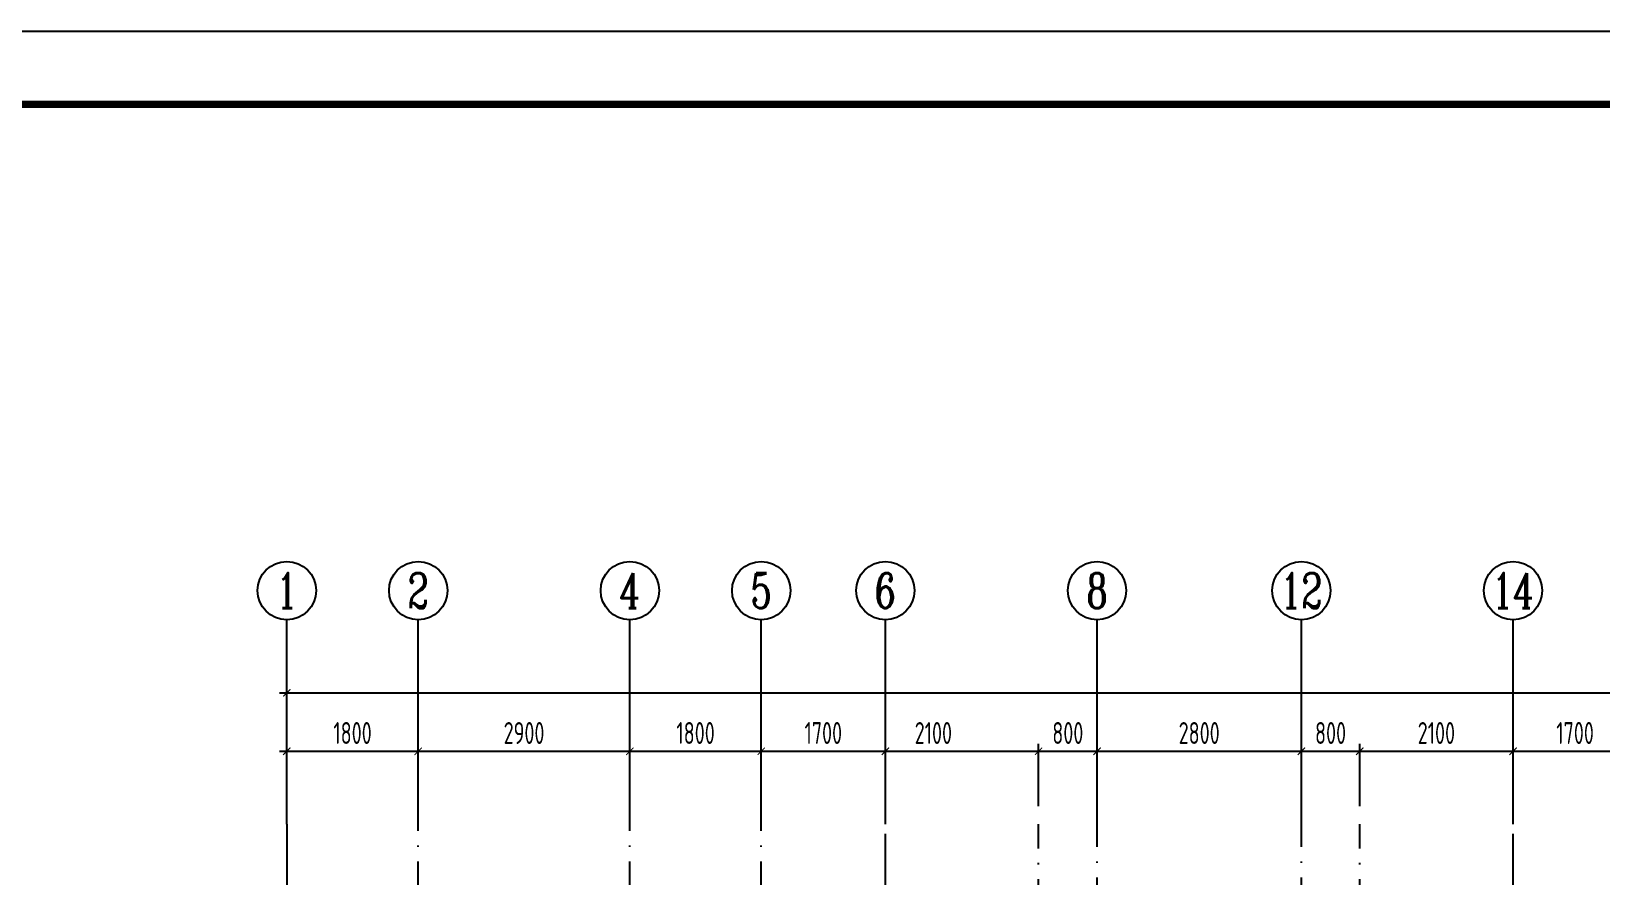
# Model space of a CAD drawing. Extents: x -812054 to 22247, y -644080 to 1003627.
# Drawn here: x -484319 to -462819, y -277113 to -265552 of the extents above; entities that cross this region are included whole.
import ezdxf
from ezdxf.enums import TextEntityAlignment as Align

# ---------------------------------------------------------------- set-up
doc = ezdxf.new("R2010")
doc.units = 0
doc.header["$LTSCALE"] = 1000
doc.linetypes.add('DOTE', pattern=[2.42, 2, -0.2, 0.02, -0.2])
doc.layers.get('0').update_dxf_attribs({"linetype": 'CONTINUOUS'})
doc.layers.get('DEFPOINTS').update_dxf_attribs({"linetype": 'CONTINUOUS'})
for name, color, linetype in [('-TK', 7, 'CONTINUOUS'), ('A-AXIS', 1, 'CONTINUOUS'), ('A-DOTE', 10, 'DOTE'), ('AXIS_NUM', 7, 'CONTINUOUS'), ('S-Y一般标注', 3, 'CONTINUOUS')]:
    doc.layers.add(name, color=color, linetype=linetype)
doc.styles.add('TSSD_Axis', font='complex.shx', dxfattribs={"width": 0.7, "bigfont": 'hztxt.shx'})
doc.styles.add('TSSD_DIMENSION', font='Tssdeng.shx', dxfattribs={"width": 0.7, "bigfont": 'tssdchn.shx'})
doc.dimstyles.new('TSSD_100_100', dxfattribs={"dimtxt": 300, "dimasz": 100, "dimexe": 100, "dimexo": 250, "dimgap": 100, "dimtad": 1, "dimdec": 0, "dimzin": 0, "dimdsep": 46, "dimtxsty": 'TSSD_DIMENSION', "dimblk": 'ARCHTICK', "dimcen": 0, "dimdle": 100, "dimclrt": 7, "dimadec": 0, "dimazin": 0, "dimtfac": 1, "dimtdec": 0, "dimtix": 1, "dimtmove": 2, "dimatfit": 3, "dimldrblk": 'ARCHTICK', "dimfxl": 1, "dimtolj": 1, "dimtzin": 0, "dimarcsym": 0})

# ---------------------------------------------------------------- blocks, each defined once
blk = doc.blocks.new('ts_axno')
at = {"color": 0, "linetype": 'ByBlock', "lineweight": -2}
blk.add_circle((0, 0), 0.5, dxfattribs=at)
at = {"color": 0, "linetype": 'ByBlock', "lineweight": -2, "style": 'TSSD_Axis', "width": 0.7}
blk.add_attdef('A', text='', height=0.6, dxfattribs=at).set_placement((0, 0), align=Align.MIDDLE_CENTER)
blk = doc.blocks.new('_ArchTick')
at = {"color": 0, "linetype": 'ByBlock', "const_width": 0.15}
blk.add_lwpolyline([(-0.5, -0.5), (0.5, 0.5)], dxfattribs=at)
blk = doc.blocks.new('*D137')
at = {"layer": 'DEFPOINTS', "color": 0, "transparency": 16777216}
for p in [(6400, 19250), (4600, 18250), (6400, 18250)]:
    blk.add_point(p, dxfattribs=at)
at = {"layer": 'S-Y一般标注', "color": 0, "lineweight": -2, "transparency": 16777216}
for p, q in [((4500, 19250), (6500, 19250)), ((4600, 18500), (4600, 19350)), ((6400, 18500), (6400, 19350))]:
    blk.add_line(p, q, dxfattribs=at)
at = {"layer": 'S-Y一般标注', "color": 0, "lineweight": -2, "transparency": 16777216, "xscale": 100, "yscale": 100, "zscale": 100, "rotation": 180}
blk.add_blockref('_ArchTick', (4600, 19250), dxfattribs=at)
at = {"layer": 'S-Y一般标注', "color": 0, "lineweight": -2, "transparency": 16777216, "xscale": 100, "yscale": 100, "zscale": 100}
blk.add_blockref('_ArchTick', (6400, 19250), dxfattribs=at)
at = {"layer": 'S-Y一般标注', "color": 7, "transparency": 16777216, "insert": (5500, 19500), "char_height": 300, "attachment_point": 5, "style": 'TSSD_DIMENSION'}
blk.add_mtext('\\A1;1800', dxfattribs=at)
blk = doc.blocks.new('*D138')
at = {"layer": 'DEFPOINTS', "color": 0, "transparency": 16777216}
for p in [(9300, 19250), (6400, 18250), (9300, 18250)]:
    blk.add_point(p, dxfattribs=at)
at = {"layer": 'S-Y一般标注', "color": 0, "lineweight": -2, "transparency": 16777216}
for p, q in [((6300, 19250), (9400, 19250)), ((6400, 18500), (6400, 19350)), ((9300, 18500), (9300, 19350))]:
    blk.add_line(p, q, dxfattribs=at)
at = {"layer": 'S-Y一般标注', "color": 0, "lineweight": -2, "transparency": 16777216, "xscale": 100, "yscale": 100, "zscale": 100, "rotation": 180}
blk.add_blockref('_ArchTick', (6400, 19250), dxfattribs=at)
at = {"layer": 'S-Y一般标注', "color": 0, "lineweight": -2, "transparency": 16777216, "xscale": 100, "yscale": 100, "zscale": 100}
blk.add_blockref('_ArchTick', (9300, 19250), dxfattribs=at)
at = {"layer": 'S-Y一般标注', "color": 7, "transparency": 16777216, "insert": (7850, 19500), "char_height": 300, "attachment_point": 5, "style": 'TSSD_DIMENSION'}
blk.add_mtext('\\A1;2900', dxfattribs=at)
blk = doc.blocks.new('*D139')
at = {"layer": 'DEFPOINTS', "color": 0, "transparency": 16777216}
for p in [(11100, 19250), (9300, 18250), (11100, 18250)]:
    blk.add_point(p, dxfattribs=at)
at = {"layer": 'S-Y一般标注', "color": 0, "lineweight": -2, "transparency": 16777216}
for p, q in [((9200, 19250), (11200, 19250)), ((9300, 18500), (9300, 19350)), ((11100, 18500), (11100, 19350))]:
    blk.add_line(p, q, dxfattribs=at)
at = {"layer": 'S-Y一般标注', "color": 0, "lineweight": -2, "transparency": 16777216, "xscale": 100, "yscale": 100, "zscale": 100, "rotation": 180}
blk.add_blockref('_ArchTick', (9300, 19250), dxfattribs=at)
at = {"layer": 'S-Y一般标注', "color": 0, "lineweight": -2, "transparency": 16777216, "xscale": 100, "yscale": 100, "zscale": 100}
blk.add_blockref('_ArchTick', (11100, 19250), dxfattribs=at)
at = {"layer": 'S-Y一般标注', "color": 7, "transparency": 16777216, "insert": (10200, 19500), "char_height": 300, "attachment_point": 5, "style": 'TSSD_DIMENSION'}
blk.add_mtext('\\A1;1800', dxfattribs=at)
blk = doc.blocks.new('*D140')
at = {"layer": 'DEFPOINTS', "color": 0, "transparency": 16777216}
for p in [(12800, 19250), (11100, 18250), (12800, 18250)]:
    blk.add_point(p, dxfattribs=at)
at = {"layer": 'S-Y一般标注', "color": 0, "lineweight": -2, "transparency": 16777216}
for p, q in [((11000, 19250), (12900, 19250)), ((11100, 18500), (11100, 19350)), ((12800, 18500), (12800, 19350))]:
    blk.add_line(p, q, dxfattribs=at)
at = {"layer": 'S-Y一般标注', "color": 0, "lineweight": -2, "transparency": 16777216, "xscale": 100, "yscale": 100, "zscale": 100, "rotation": 180}
blk.add_blockref('_ArchTick', (11100, 19250), dxfattribs=at)
at = {"layer": 'S-Y一般标注', "color": 0, "lineweight": -2, "transparency": 16777216, "xscale": 100, "yscale": 100, "zscale": 100}
blk.add_blockref('_ArchTick', (12800, 19250), dxfattribs=at)
at = {"layer": 'S-Y一般标注', "color": 7, "transparency": 16777216, "insert": (11950, 19500), "char_height": 300, "attachment_point": 5, "style": 'TSSD_DIMENSION'}
blk.add_mtext('\\A1;1700', dxfattribs=at)
blk = doc.blocks.new('*D141')
at = {"layer": 'DEFPOINTS', "color": 0, "transparency": 16777216}
for p in [(14900, 19250), (12800, 18250), (14900, 18250)]:
    blk.add_point(p, dxfattribs=at)
at = {"layer": 'S-Y一般标注', "color": 0, "lineweight": -2, "transparency": 16777216}
for p, q in [((12700, 19250), (15000, 19250)), ((12800, 18500), (12800, 19350)), ((14900, 18500), (14900, 19350))]:
    blk.add_line(p, q, dxfattribs=at)
at = {"layer": 'S-Y一般标注', "color": 0, "lineweight": -2, "transparency": 16777216, "xscale": 100, "yscale": 100, "zscale": 100, "rotation": 180}
blk.add_blockref('_ArchTick', (12800, 19250), dxfattribs=at)
at = {"layer": 'S-Y一般标注', "color": 0, "lineweight": -2, "transparency": 16777216, "xscale": 100, "yscale": 100, "zscale": 100}
blk.add_blockref('_ArchTick', (14900, 19250), dxfattribs=at)
at = {"layer": 'S-Y一般标注', "color": 7, "transparency": 16777216, "insert": (13458, 19500), "char_height": 300, "attachment_point": 5, "style": 'TSSD_DIMENSION'}
blk.add_mtext('\\A1;2100', dxfattribs=at)
blk = doc.blocks.new('*D142')
at = {"layer": 'DEFPOINTS', "color": 0, "transparency": 16777216}
for p in [(18500, 19250), (15700, 18250), (18500, 18250)]:
    blk.add_point(p, dxfattribs=at)
at = {"layer": 'S-Y一般标注', "color": 0, "lineweight": -2, "transparency": 16777216}
for p, q in [((15600, 19250), (18600, 19250)), ((15700, 18500), (15700, 19350)), ((18500, 18500), (18500, 19350))]:
    blk.add_line(p, q, dxfattribs=at)
at = {"layer": 'S-Y一般标注', "color": 0, "lineweight": -2, "transparency": 16777216, "xscale": 100, "yscale": 100, "zscale": 100, "rotation": 180}
blk.add_blockref('_ArchTick', (15700, 19250), dxfattribs=at)
at = {"layer": 'S-Y一般标注', "color": 0, "lineweight": -2, "transparency": 16777216, "xscale": 100, "yscale": 100, "zscale": 100}
blk.add_blockref('_ArchTick', (18500, 19250), dxfattribs=at)
at = {"layer": 'S-Y一般标注', "color": 7, "transparency": 16777216, "insert": (17100, 19500), "char_height": 300, "attachment_point": 5, "style": 'TSSD_DIMENSION'}
blk.add_mtext('\\A1;2800', dxfattribs=at)
blk = doc.blocks.new('*D143')
at = {"layer": 'DEFPOINTS', "color": 0, "transparency": 16777216}
for p in [(19300, 19250), (18500, 18250), (19300, 18250)]:
    blk.add_point(p, dxfattribs=at)
at = {"layer": 'S-Y一般标注', "color": 0, "lineweight": -2, "transparency": 16777216}
for p, q in [((18400, 19250), (19400, 19250)), ((18500, 18500), (18500, 19350)), ((19300, 18500), (19300, 19350))]:
    blk.add_line(p, q, dxfattribs=at)
at = {"layer": 'S-Y一般标注', "color": 0, "lineweight": -2, "transparency": 16777216, "xscale": 100, "yscale": 100, "zscale": 100, "rotation": 180}
blk.add_blockref('_ArchTick', (18500, 19250), dxfattribs=at)
at = {"layer": 'S-Y一般标注', "color": 0, "lineweight": -2, "transparency": 16777216, "xscale": 100, "yscale": 100, "zscale": 100}
blk.add_blockref('_ArchTick', (19300, 19250), dxfattribs=at)
at = {"layer": 'S-Y一般标注', "color": 7, "transparency": 16777216, "insert": (18900, 19500), "char_height": 300, "attachment_point": 5, "style": 'TSSD_DIMENSION'}
blk.add_mtext('\\A1;800', dxfattribs=at)
blk = doc.blocks.new('*D144')
at = {"layer": 'DEFPOINTS', "color": 0, "transparency": 16777216}
for p in [(23100, 19250), (21400, 18250), (23100, 18250)]:
    blk.add_point(p, dxfattribs=at)
at = {"layer": 'S-Y一般标注', "color": 0, "lineweight": -2, "transparency": 16777216}
for p, q in [((21300, 19250), (23200, 19250)), ((21400, 18500), (21400, 19350)), ((23100, 18500), (23100, 19350))]:
    blk.add_line(p, q, dxfattribs=at)
at = {"layer": 'S-Y一般标注', "color": 0, "lineweight": -2, "transparency": 16777216, "xscale": 100, "yscale": 100, "zscale": 100, "rotation": 180}
blk.add_blockref('_ArchTick', (21400, 19250), dxfattribs=at)
at = {"layer": 'S-Y一般标注', "color": 0, "lineweight": -2, "transparency": 16777216, "xscale": 100, "yscale": 100, "zscale": 100}
blk.add_blockref('_ArchTick', (23100, 19250), dxfattribs=at)
at = {"layer": 'S-Y一般标注', "color": 7, "transparency": 16777216, "insert": (22250, 19500), "char_height": 300, "attachment_point": 5, "style": 'TSSD_DIMENSION'}
blk.add_mtext('\\A1;1700', dxfattribs=at)
blk = doc.blocks.new('*D159')
at = {"layer": 'DEFPOINTS', "color": 0, "transparency": 16777216}
for p in [(54600, 20050), (4600, 18250), (54600, 18250)]:
    blk.add_point(p, dxfattribs=at)
at = {"layer": 'S-Y一般标注', "color": 0, "lineweight": -2, "transparency": 16777216}
for p, q in [((4500, 20050), (54700, 20050)), ((4600, 18500), (4600, 20150)), ((54600, 18500), (54600, 20150))]:
    blk.add_line(p, q, dxfattribs=at)
at = {"layer": 'S-Y一般标注', "color": 0, "lineweight": -2, "transparency": 16777216, "xscale": 100, "yscale": 100, "zscale": 100, "rotation": 180}
blk.add_blockref('_ArchTick', (4600, 20050), dxfattribs=at)
at = {"layer": 'S-Y一般标注', "color": 0, "lineweight": -2, "transparency": 16777216, "xscale": 100, "yscale": 100, "zscale": 100}
blk.add_blockref('_ArchTick', (54600, 20050), dxfattribs=at)
at = {"layer": 'S-Y一般标注', "color": 7, "transparency": 16777216, "insert": (29600, 20300), "char_height": 300, "attachment_point": 5, "style": 'TSSD_DIMENSION'}
blk.add_mtext('\\A1;50000', dxfattribs=at)
blk = doc.blocks.new('*D170')
at = {"layer": 'DEFPOINTS', "color": 0, "transparency": 16777216}
for p in [(15700, 19250), (14900, 18250), (15700, 18250)]:
    blk.add_point(p, dxfattribs=at)
at = {"layer": 'S-Y一般标注', "color": 0, "lineweight": -2, "transparency": 16777216}
for p, q in [((14800, 19250), (15800, 19250)), ((14900, 18500), (14900, 19350)), ((15700, 18500), (15700, 19350))]:
    blk.add_line(p, q, dxfattribs=at)
at = {"layer": 'S-Y一般标注', "color": 0, "lineweight": -2, "transparency": 16777216, "xscale": 100, "yscale": 100, "zscale": 100, "rotation": 180}
blk.add_blockref('_ArchTick', (14900, 19250), dxfattribs=at)
at = {"layer": 'S-Y一般标注', "color": 0, "lineweight": -2, "transparency": 16777216, "xscale": 100, "yscale": 100, "zscale": 100}
blk.add_blockref('_ArchTick', (15700, 19250), dxfattribs=at)
at = {"layer": 'S-Y一般标注', "color": 7, "transparency": 16777216, "insert": (15300, 19500), "char_height": 300, "attachment_point": 5, "style": 'TSSD_DIMENSION'}
blk.add_mtext('\\A1;800', dxfattribs=at)
blk = doc.blocks.new('*D171')
at = {"layer": 'DEFPOINTS', "color": 0, "transparency": 16777216}
for p in [(21400, 19250), (19300, 18250), (21400, 18250)]:
    blk.add_point(p, dxfattribs=at)
at = {"layer": 'S-Y一般标注', "color": 0, "lineweight": -2, "transparency": 16777216}
for p, q in [((19200, 19250), (21500, 19250)), ((19300, 18500), (19300, 19350)), ((21400, 18500), (21400, 19350))]:
    blk.add_line(p, q, dxfattribs=at)
at = {"layer": 'S-Y一般标注', "color": 0, "lineweight": -2, "transparency": 16777216, "xscale": 100, "yscale": 100, "zscale": 100, "rotation": 180}
blk.add_blockref('_ArchTick', (19300, 19250), dxfattribs=at)
at = {"layer": 'S-Y一般标注', "color": 0, "lineweight": -2, "transparency": 16777216, "xscale": 100, "yscale": 100, "zscale": 100}
blk.add_blockref('_ArchTick', (21400, 19250), dxfattribs=at)
at = {"layer": 'S-Y一般标注', "color": 7, "transparency": 16777216, "insert": (20350, 19500), "char_height": 300, "attachment_point": 5, "style": 'TSSD_DIMENSION'}
blk.add_mtext('\\A1;2100', dxfattribs=at)
blk = doc.blocks.new('A1')
blk.add_lwpolyline([(0, 59400), (0, 0), (84100, 0), (84100, 59400)], close=True)
at = {"const_width": 100}
blk.add_lwpolyline([(2500, 58400), (2500, 1000), (83100, 1000), (83100, 58400)], close=True, dxfattribs=at)
blk = doc.blocks.new('20210726.16395156')
at = {"layer": 'A-AXIS'}
for p, q in [((4600, 18249.9), (4600, 21049.9)), ((6400, 18249.9), (6400, 21049.9)), ((9300, 18249.9), (9300, 21049.9)), ((11100, 18249.9), (11100, 21049.9)), ((12800, 18249.9), (12800, 21049.9)), ((15700, 18249.9), (15700, 21049.9)), ((18500, 18249.9), (18500, 21049.9)), ((21400, 18249.9), (21400, 21049.9))]:
    blk.add_line(p, q, dxfattribs=at)
at = {"layer": 'A-DOTE'}
for p, q in [((4600, 18249.9), (4600, 3600)), ((6400, 10900), (6400, 18249.9)), ((9300, 10900), (9300, 18249.9)), ((11100, 10900), (11100, 18249.9)), ((12800, 13700), (12800, 18249.9)), ((14900, 15500), (14900, 18249.9)), ((15700, 13100.3), (15700, 18249.9)), ((18500, 13100.3), (18500, 18249.9)), ((19300, 15500), (19300, 18249.9)), ((21400, 13700), (21400, 18249.9))]:
    blk.add_line(p, q, dxfattribs=at)
at = {"layer": 'A-AXIS'}
ref = blk.add_blockref('ts_axno', (4600, 21449.9), dxfattribs=dict(at, xscale=800, yscale=800, zscale=800))
ref.add_attrib('1', '1', dxfattribs={"layer": 'AXIS_NUM', "height": 480, "style": 'TSSD_Axis', "width": 0.7}).set_placement((4600, 21449.9), align=Align.MIDDLE_CENTER)
ref = blk.add_blockref('ts_axno', (6400, 21449.9), dxfattribs=dict(at, xscale=800, yscale=800, zscale=800))
ref.add_attrib('2', '2', dxfattribs={"layer": 'AXIS_NUM', "height": 480, "style": 'TSSD_Axis', "width": 0.7}).set_placement((6400, 21449.9), align=Align.MIDDLE_CENTER)
ref = blk.add_blockref('ts_axno', (9300, 21449.9), dxfattribs=dict(at, xscale=800, yscale=800, zscale=800))
ref.add_attrib('3', '4', dxfattribs={"layer": 'AXIS_NUM', "height": 480, "style": 'TSSD_Axis', "width": 0.7}).set_placement((9300, 21449.9), align=Align.MIDDLE_CENTER)
ref = blk.add_blockref('ts_axno', (11100, 21449.9), dxfattribs=dict(at, xscale=800, yscale=800, zscale=800))
ref.add_attrib('4', '5', dxfattribs={"layer": 'AXIS_NUM', "height": 480, "style": 'TSSD_Axis', "width": 0.7}).set_placement((11100, 21449.9), align=Align.MIDDLE_CENTER)
ref = blk.add_blockref('ts_axno', (12800, 21449.9), dxfattribs=dict(at, xscale=800, yscale=800, zscale=800))
ref.add_attrib('5', '6', dxfattribs={"layer": 'AXIS_NUM', "height": 480, "style": 'TSSD_Axis', "width": 0.7}).set_placement((12800, 21449.9), align=Align.MIDDLE_CENTER)
ref = blk.add_blockref('ts_axno', (15700, 21449.9), dxfattribs=dict(at, xscale=800, yscale=800, zscale=800))
ref.add_attrib('6', '8', dxfattribs={"layer": 'AXIS_NUM', "height": 480, "style": 'TSSD_Axis', "width": 0.7}).set_placement((15700, 21449.9), align=Align.MIDDLE_CENTER)
ref = blk.add_blockref('ts_axno', (18500, 21449.9), dxfattribs=dict(at, xscale=800, yscale=800, zscale=800))
ref.add_attrib('7', '12', dxfattribs={"layer": 'AXIS_NUM', "height": 480, "style": 'TSSD_Axis', "width": 0.7}).set_placement((18500, 21449.9), align=Align.MIDDLE_CENTER)
ref = blk.add_blockref('ts_axno', (21400, 21449.9), dxfattribs=dict(at, xscale=800, yscale=800, zscale=800))
ref.add_attrib('8', '14', dxfattribs={"layer": 'AXIS_NUM', "height": 480, "style": 'TSSD_Axis', "width": 0.7}).set_placement((21400, 21449.9), align=Align.MIDDLE_CENTER)
at = {"layer": 'S-Y一般标注'}
for base, p1, p2, picture, middle in [((54600, 20049.9), (4600, 18249.9), (54600, 18249.9), '*D159', (29600, 20299.9)), ((6400, 19249.9), (4600, 18249.9), (6400, 18249.9), '*D137', (5500, 19499.9)), ((9300, 19249.9), (6400, 18249.9), (9300, 18249.9), '*D138', (7850, 19499.9)), ((11100, 19249.9), (9300, 18249.9), (11100, 18249.9), '*D139', (10200, 19499.9)), ((12800, 19249.9), (11100, 18249.9), (12800, 18249.9), '*D140', (11950, 19499.9)), ((15700, 19249.9), (14900, 18249.9), (15700, 18249.9), '*D170', (15300, 19499.9)), ((18500, 19249.9), (15700, 18249.9), (18500, 18249.9), '*D142', (17100, 19499.9)), ((19300, 19249.9), (18500, 18249.9), (19300, 18249.9), '*D143', (18900, 19499.9)), ((21400, 19249.9), (19300, 18249.9), (21400, 18249.9), '*D171', (20350, 19499.9)), ((23100, 19249.9), (21400, 18249.9), (23100, 18249.9), '*D144', (22250, 19499.9))]:
    dim = blk.add_linear_dim(base=base, p1=p1, p2=p2, dimstyle='TSSD_100_100', dxfattribs=at)
    dim.commit()
    dim.dimension.update_dxf_attribs({"geometry": picture, "text_midpoint": middle})
dim = blk.add_linear_dim(base=(14900, 19249.9), p1=(12800, 18249.9), p2=(14900, 18249.9), dimstyle='TSSD_100_100', dxfattribs=at)
dim.commit()
dim.dimension.update_dxf_attribs({"geometry": '*D141', "text_midpoint": (13458.1, 19499.9), "dimtype": 160})

msp = doc.modelspace()

# ---------------------------------------------------------------- block references
at = {"layer": '-TK'}
msp.add_blockref('A1', (-495656.77, -324951.87), dxfattribs=at)
at = {"layer": 'A-DOTE'}
msp.add_blockref('20210726.16395156', (-485418.85, -294660.38), dxfattribs=at)

doc.saveas('drawing.dxf')
